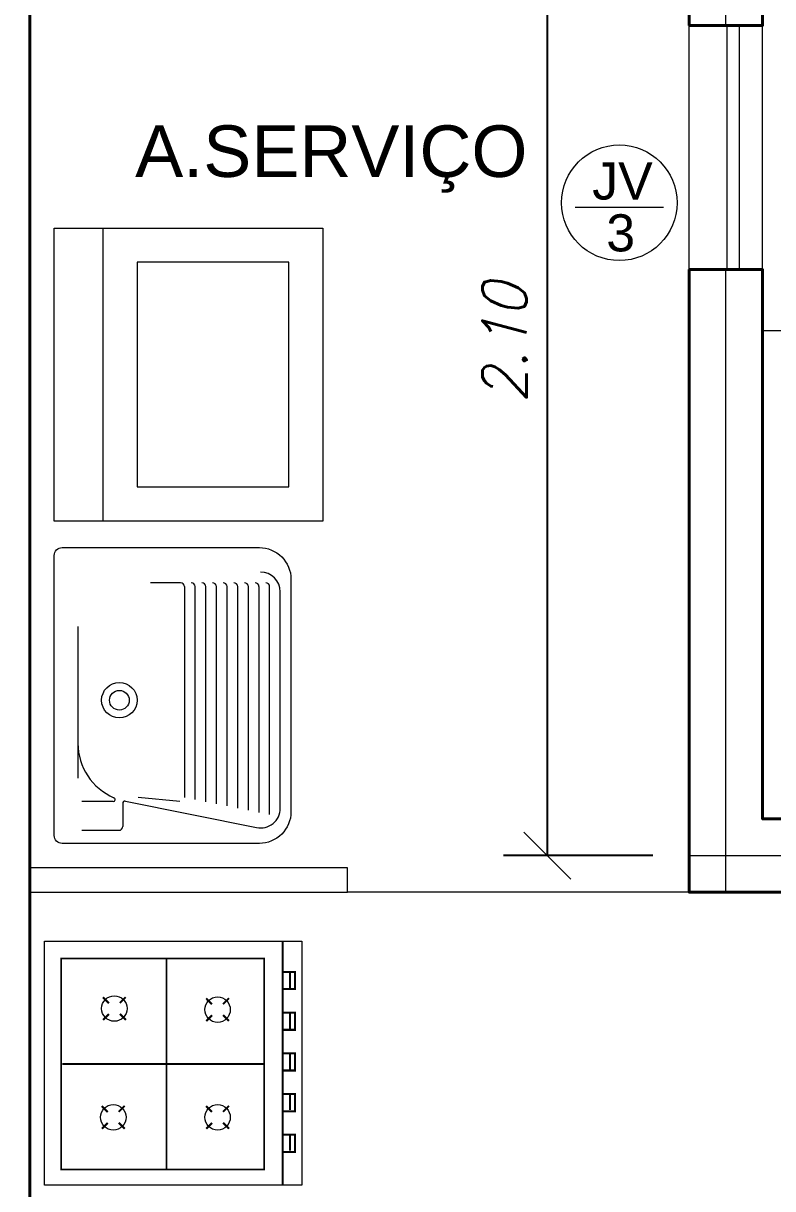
# Model space of a CAD drawing. Header units: millimetres. Extents: x 1865 to 2133, y 1062 to 1142.
# Drawn here: x 1979.192 to 1980.726, y 1083.947 to 1086.334 of the extents above; entities that cross this region are included whole.
import ezdxf

# ---------------------------------------------------------------- set-up
doc = ezdxf.new("R2010")
doc.units = ezdxf.units.MM
doc.header["$PDMODE"] = 35
for name, color, linetype, lineweight in [('COMPLEMENTO', 7, 'Continuous', 9), ('Cota', 7, 'Continuous', 9), ('Eixo', 1, 'Continuous', 9), ('ESQ_INTER', 250, 'Continuous', 9), ('L_DECA', 7, 'Continuous', 13), ('Plarga', 7, 'Continuous', 40), ('texto', 7, 'Continuous', 13)]:
    doc.layers.add(name, color=color, linetype=linetype, lineweight=lineweight)
doc.styles.add('arial', font='arial.ttf')
doc.styles.add('romans15', font='romans.shx', dxfattribs={"width": 0.9, "oblique": 15})
doc.dimstyles.new('COTA_50', dxfattribs={"dimscale": 0.5, "dimtxt": 0.181, "dimasz": 0.193, "dimexe": 0.18, "dimexo": 0.15, "dimgap": 0.085, "dimtad": 1, "dimzin": 4, "dimdsep": 46, "dimtxsty": 'romans15', "dimblk1": 'OBLIQUE', "dimblk2": 'OBLIQUE', "dimsah": 1, "dimcen": 0.09, "dimclrd": 256, "dimclre": 256, "dimclrt": 256, "dimadec": 0, "dimazin": 0, "dimtfac": 1, "dimtmove": 2, "dimatfit": 3, "dimldrblk": 'NONE', "dimfxl": 1, "dimtolj": 1, "dimtzin": 1, "dimarcsym": 0})

# ---------------------------------------------------------------- blocks, each defined once
blk = doc.blocks.new('_OBLIQUE')
at = {"color": 0, "linetype": 'ByBlock'}
blk.add_line((-0.5, -0.5), (0.5, 0.5), dxfattribs=at)
blk = doc.blocks.new('*D230')
at = {"layer": 'Cota', "lineweight": -2, "transparency": 16777216}
for p, q in [((1982.0808, 1084.6293), (1982.3864, 1084.6293)), ((1982.2964, 1081.8793), (1982.2964, 1084.6293)), ((1980.4308, 1081.8793), (1982.3864, 1081.8793))]:
    blk.add_line(p, q, dxfattribs=at)
at = {"layer": 'Defpoints', "color": 0, "transparency": 16777216}
for p in [(1982.0058, 1084.6293), (1982.2964, 1084.6293), (1980.3558, 1081.8793)]:
    blk.add_point(p, dxfattribs=at)
at = {"layer": 'Cota', "lineweight": -2, "transparency": 16777216, "xscale": 0.0965, "yscale": 0.0965, "zscale": 0.0965}
for p, rotation in [((1982.2964, 1084.6293), 90), ((1982.2964, 1081.8793), 270)]:
    blk.add_blockref('_OBLIQUE', p, dxfattribs=dict(at, rotation=rotation))
at = {"layer": 'Cota', "transparency": 16777216, "insert": (1982.2087, 1083.2543), "char_height": 0.0905, "attachment_point": 5, "rotation": 90, "style": 'romans15'}
blk.add_mtext('\\A1;2.75', dxfattribs=at)
blk = doc.blocks.new('_None')
blk = doc.blocks.new('*D237')
at = {"layer": 'Cota', "lineweight": -2, "transparency": 16777216}
for p, q in [((1980.4808, 1086.7293), (1980.1751, 1086.7293)), ((1980.2651, 1086.7293), (1980.2651, 1084.6293)), ((1980.4808, 1084.6293), (1980.1751, 1084.6293))]:
    blk.add_line(p, q, dxfattribs=at)
at = {"layer": 'Defpoints', "color": 0, "transparency": 16777216}
for p in [(1980.5558, 1086.7293), (1980.2651, 1084.6293), (1980.5558, 1084.6293)]:
    blk.add_point(p, dxfattribs=at)
at = {"layer": 'Cota', "lineweight": -2, "transparency": 16777216, "xscale": 0.0965, "yscale": 0.0965, "zscale": 0.0965}
for p, rotation in [((1980.2651, 1086.7293), 90), ((1980.2651, 1084.6293), 270)]:
    blk.add_blockref('_OBLIQUE', p, dxfattribs=dict(at, rotation=rotation))
at = {"layer": 'Cota', "transparency": 16777216, "insert": (1980.1774, 1085.6793), "char_height": 0.0905, "attachment_point": 5, "rotation": 90, "style": 'romans15'}
blk.add_mtext('\\A1;2.10', dxfattribs=at)

msp = doc.modelspace()

# ---------------------------------------------------------------- linework, layer by layer
at = {"lineweight": 5}
for points in [[(1980.5558, 1085.8293), (1980.5558, 1086.3293)], [(1980.7058, 1085.8293), (1980.7058, 1086.3293)], [(1980.5558, 1084.5543), (1979.8558, 1084.5543)]]:
    msp.add_lwpolyline(points, dxfattribs=at)
at = {"layer": 'COMPLEMENTO', "color": 0}
for p, q in [((1979.5142, 1085.1881), (1979.453, 1085.1881)), ((1979.5223, 1085.18), (1979.5223, 1084.7484)), ((1979.5441, 1084.744), (1979.5441, 1085.18)), ((1979.5659, 1084.7396), (1979.5659, 1085.18)), ((1979.5877, 1084.7353), (1979.5877, 1085.18)), ((1979.6095, 1084.7309), (1979.6095, 1085.18)), ((1979.6313, 1084.7265), (1979.6313, 1085.18)), ((1979.6531, 1084.7222), (1979.6531, 1085.18)), ((1979.6749, 1084.7178), (1979.6749, 1085.18)), ((1979.6967, 1084.7134), (1979.6967, 1085.18)), ((1979.7185, 1084.7262), (1979.7185, 1085.1695)), ((1979.3042, 1085.0983), (1979.3042, 1084.788)), ((1979.3762, 1084.7401), (1979.3123, 1084.7401)), ((1979.3961, 1084.7366), (1979.3961, 1084.6891)), ((1979.4016, 1084.7405), (1979.6699, 1084.6867)), ((1979.4274, 1084.7489), (1979.5126, 1084.7405)), ((1979.3123, 1084.681), (1979.388, 1084.681))]:
    msp.add_line(p, q, dxfattribs=at)
at = {"layer": 'COMPLEMENTO'}
for points in [[(1979.2558, 1085.3143), (1979.2558, 1085.9143), (1979.8058, 1085.9143), (1979.8058, 1085.3143)], [(1979.7358, 1085.8443), (1979.4258, 1085.8443), (1979.4258, 1085.3843), (1979.7358, 1085.3843)], [(1979.2358, 1084.4543), (1979.7624, 1084.4543), (1979.7624, 1083.9543), (1979.2358, 1083.9543)]]:
    msp.add_lwpolyline(points, close=True, dxfattribs=at)
msp.add_lwpolyline([(1979.3558, 1085.3143), (1979.3558, 1085.9143)], dxfattribs=at)
at = {"layer": 'COMPLEMENTO', "color": 0}
msp.add_lwpolyline([(1979.2558, 1084.6704), (1979.2558, 1085.2437, -0.414214), (1979.2719, 1085.2599), (1979.6757, 1085.2599, -0.414214), (1979.7403, 1085.1953), (1979.7403, 1084.7189, -0.414214), (1979.6757, 1084.6543), (1979.2719, 1084.6543, -0.414214)], format="xyb", close=True, dxfattribs=at)
at = {"layer": 'COMPLEMENTO'}
for points, const_width in [([(1979.7231, 1084.4543), (1979.7231, 1083.9543)], 0.00417), ([(1979.6874, 1083.9864), (1979.2698, 1083.9864), (1979.2698, 1084.4184), (1979.6855, 1084.4184), (1979.6855, 1083.9864)], 0.00375), ([(1979.4856, 1083.9864), (1979.4856, 1084.4184)], 0.00375), ([(1979.6855, 1084.2024), (1979.2721, 1084.2024)], 0.00375)]:
    msp.add_lwpolyline(points, dxfattribs=dict(at, const_width=const_width))
at = {"layer": 'COMPLEMENTO', "color": 1, "const_width": 0.00417}
for points in [[(1979.7231, 1084.3558), (1979.7484, 1084.3558), (1979.7484, 1084.3912), (1979.7231, 1084.3912)], [(1979.7383, 1084.3584), (1979.7383, 1084.3912)], [(1979.3675, 1084.3271), (1979.3554, 1084.3392)], [(1979.3899, 1084.3274), (1979.402, 1084.3395)], [(1979.5787, 1084.3248), (1979.5666, 1084.337)], [(1979.6012, 1084.3251), (1979.6133, 1084.3372)], [(1979.3678, 1084.3047), (1979.3557, 1084.2926)], [(1979.3902, 1084.305), (1979.4023, 1084.2929)], [(1979.579, 1084.3024), (1979.5669, 1084.2903)], [(1979.6015, 1084.3027), (1979.6135, 1084.2906)], [(1979.7231, 1084.2725), (1979.7484, 1084.2725), (1979.7484, 1084.3079), (1979.7231, 1084.3079)], [(1979.7383, 1084.275), (1979.7383, 1084.3079)], [(1979.7231, 1084.1892), (1979.7484, 1084.1892), (1979.7484, 1084.2245), (1979.7231, 1084.2245)], [(1979.7383, 1084.1917), (1979.7383, 1084.2245)], [(1979.7231, 1084.1058), (1979.7484, 1084.1058), (1979.7484, 1084.1412), (1979.7231, 1084.1412)], [(1979.7383, 1084.1084), (1979.7383, 1084.1412)], [(1979.3652, 1084.1043), (1979.3531, 1084.1164)], [(1979.3876, 1084.1046), (1979.3997, 1084.1167)], [(1979.5787, 1084.1043), (1979.5666, 1084.1164)], [(1979.6012, 1084.1046), (1979.6133, 1084.1167)], [(1979.3655, 1084.0819), (1979.3534, 1084.0698)], [(1979.3879, 1084.0822), (1979.4, 1084.0701)], [(1979.579, 1084.0819), (1979.5669, 1084.0698)], [(1979.6015, 1084.0822), (1979.6135, 1084.0701)], [(1979.7231, 1084.0225), (1979.7484, 1084.0225), (1979.7484, 1084.0579), (1979.7231, 1084.0579)], [(1979.7383, 1084.025), (1979.7383, 1084.0579)]]:
    msp.add_lwpolyline(points, dxfattribs=at)
at = {"layer": 'COMPLEMENTO', "color": 0}
for radius in [0.0363, 0.0202]:
    msp.add_circle((1979.389, 1084.9474), radius, dxfattribs=at)
at = {"layer": 'COMPLEMENTO'}
for centre in [(1979.3788, 1084.3161), (1979.5901, 1084.3138), (1979.3766, 1084.0933), (1979.5901, 1084.0933)]:
    msp.add_circle(centre, 0.0261, dxfattribs=at)
at = {"layer": 'COMPLEMENTO', "color": 0}
for centre, radius, start, end in [((1979.6781, 1085.1695), 0.0404, 0, 90), ((1979.5142, 1085.18), 0.00808, 0, 90), ((1979.536, 1085.18), 0.00808, 0, 90), ((1979.5578, 1085.18), 0.00808, 0, 90), ((1979.5796, 1085.18), 0.00808, 0, 90), ((1979.6014, 1085.18), 0.00808, 0, 90), ((1979.6232, 1085.18), 0.00808, 0, 90), ((1979.645, 1085.18), 0.00808, 0, 90), ((1979.6668, 1085.18), 0.00808, 0, 90), ((1979.6886, 1085.18), 0.00808, 0, 90), ((1979.4254, 1084.8592), 0.1211, 180, 246.8626), ((1979.3762, 1084.7441), 0.00404, 270, 66.8626), ((1979.4001, 1084.7366), 0.00404, 78.3774, 180), ((1979.6781, 1084.7262), 0.0404, 258.2547, 0), ((1979.388, 1084.6891), 0.00808, 270, 0)]:
    msp.add_arc(centre, radius, start, end, dxfattribs=at)
at = {"layer": 'Cota', "color": 0}
msp.add_lwpolyline([(1980.3219, 1085.9568), (1980.5032, 1085.9568)], dxfattribs=at)
msp.add_circle((1980.4126, 1085.9661), 0.1183, dxfattribs=at)
at = {"layer": 'Eixo'}
for points in [[(1980.6308, 1086.3293), (1980.6308, 1087.8543)], [(1980.6308, 1084.5543), (1980.6308, 1085.8293)], [(1980.5558, 1084.6293), (1982.0058, 1084.6293)]]:
    msp.add_lwpolyline(points, dxfattribs=at)
at = {"layer": 'ESQ_INTER'}
for points in [[(1980.6333, 1085.8293), (1980.6333, 1086.3293)], [(1980.6583, 1085.8293), (1980.6583, 1086.3293)], [(1979.2058, 1084.5543), (1979.8558, 1084.5543), (1979.8558, 1084.6043), (1979.2058, 1084.6043)]]:
    msp.add_lwpolyline(points, dxfattribs=at)
at = {"layer": 'L_DECA'}
msp.add_lwpolyline([(1981.1558, 1084.7043), (1980.7058, 1084.7043), (1980.7058, 1085.7043), (1981.1558, 1085.7043)], close=True, dxfattribs=at)
at = {"layer": 'Plarga'}
for points in [[(1980.5558, 1086.3293), (1980.5558, 1087.8543), (1980.7058, 1087.8543), (1980.7058, 1087.5043), (1982.1058, 1087.5043), (1982.1058, 1087.3543), (1982.0058, 1087.3543), (1982.0058, 1086.1043), (1982.0558, 1086.1043), (1982.0558, 1085.9543), (1982.0058, 1085.9543), (1982.0058, 1085.5043), (1981.8558, 1085.5043), (1981.8558, 1087.3543), (1980.7058, 1087.3543), (1980.7058, 1086.3293)], [(1979.2058, 1081.8043), (1979.2058, 1081.6043), (1979.0558, 1081.6043), (1979.0558, 1081.8043), (1978.0558, 1081.8043), (1978.0558, 1081.5043), (1977.9058, 1081.5043), (1977.9058, 1081.9543), (1979.0558, 1081.9543), (1979.0558, 1086.4043), (1979.0308, 1086.4043), (1979.0308, 1086.8043), (1979.2308, 1086.8043), (1979.2308, 1086.4043), (1979.2058, 1086.4043), (1979.2058, 1081.9543), (1980.3558, 1081.9543), (1980.3558, 1081.5043), (1980.2058, 1081.5043), (1980.2058, 1081.8043)], [(1980.5558, 1085.8293), (1980.7058, 1085.8293), (1980.7058, 1084.7043), (1981.8558, 1084.7043), (1981.8558, 1084.7543), (1982.0058, 1084.7543), (1982.0058, 1084.5543), (1981.3058, 1084.5543), (1981.3058, 1081.8043), (1981.1558, 1081.8043), (1981.1558, 1084.5543), (1980.5558, 1084.5543)]]:
    msp.add_lwpolyline(points, close=True, dxfattribs=at)

# ---------------------------------------------------------------- texts
at = {"layer": 'texto', "style": 'arial'}
msp.add_text('A.SERVIÇO', height=0.10557, dxfattribs=at).set_placement((1979.4214, 1086.019))
at = {"layer": 'texto', "color": 0, "style": 'arial'}
for s, height, p in [('JV', 0.07601, (1980.357, 1085.9727)), ('3', 0.076, (1980.3858, 1085.8665))]:
    msp.add_text(s, height=height, dxfattribs=at).set_placement(p)

# ---------------------------------------------------------------- dimensions: what is measured, and where the dimension line sits
at = {"layer": 'Cota'}
for base, p1, p2, angle, picture, middle in [((1980.2651, 1084.6293), (1980.5558, 1086.7293), (1980.5558, 1084.6293), 90, '*D237', (1980.1774, 1085.6793)), ((1982.2964, 1084.6293), (1980.3558, 1081.8793), (1982.0058, 1084.6293), 270, '*D230', (1982.2087, 1083.2543))]:
    dim = msp.add_linear_dim(base=base, p1=p1, p2=p2, angle=angle, dimstyle='COTA_50', dxfattribs=at)
    dim.commit()
    dim.dimension.update_dxf_attribs({"geometry": picture, "text_midpoint": middle})

doc.saveas('drawing.dxf')
